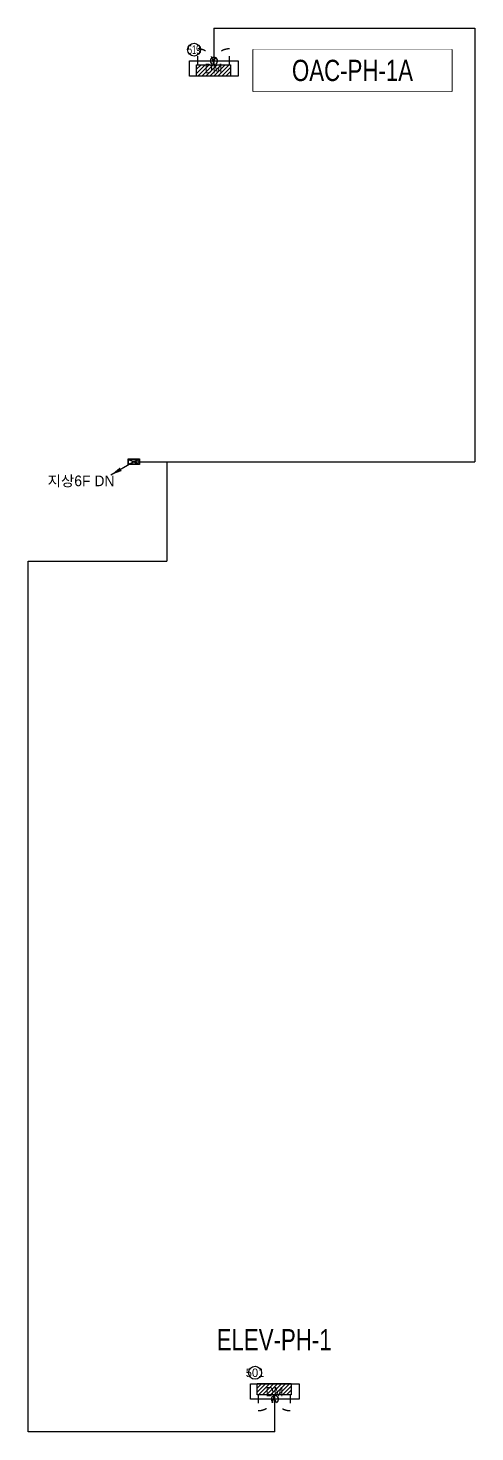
# Model space of a CAD drawing. Header units: millimetres. Extents: x 89450 to 753248, y -530175 to 1209785.
# Drawn here: x 93431 to 101321, y 1011349 to 1036101 of the extents above; entities that cross this region are included whole.
import ezdxf
from ezdxf.enums import TextEntityAlignment as Align

# ---------------------------------------------------------------- set-up
doc = ezdxf.new("R2010")
doc.units = ezdxf.units.MM
doc.header["$LTSCALE"] = 150
doc.linetypes.add('CONTINOUS', pattern=[0])
doc.linetypes.add('D1', pattern=[3, 1, -1, 1])
for name, color, linetype in [('------01 Distribution Panel', 3, 'Continuous'), ('------01 Motor Control Panel or Center', 4, 'Continuous'), ('-----29 Indicator', 1, 'Continuous'), ('-----99 EPMS CABLE DUCT', 4, 'Continuous'), ('-----99 EPMS CONDUIT', 4, 'Continuous'), ('-----99 EPMS DEVICE', 3, 'Continuous')]:
    doc.layers.add(name, color=color, linetype=linetype)
doc.styles.add('ELEC', font='')
doc.styles.get('ELEC').set_extended_font_data('Dotum')

# ---------------------------------------------------------------- blocks, each defined once
blk = doc.blocks.new('PNL3')
at = {"color": 161, "linetype": 'D1'}
for p, q in [((-200, 280), (-480, 280)), ((-200, -280), (-480, -280))]:
    blk.add_line(p, q, dxfattribs=at)
at = {"color": 161}
for p, q in [((-200, 276), (0, 76)), ((-153, 300), (0, 147)), ((-83, 300), (0, 217)), ((-200, 205), (0, 5)), ((-200, 135), (0, -65)), ((-200, 64), (0, -136)), ((-200, -7), (0, -207)), ((-200, -78), (0, -278)), ((-200, -148), (-48, -300)), ((-200, -219), (-119, -300))]:
    blk.add_line(p, q, dxfattribs=at)
blk.add_lwpolyline([(0, -300), (-200, -300), (-200, 300), (0, 300)], close=True, dxfattribs=at)
at = {"color": 161, "linetype": 'D1'}
for centre, start, end in [((-200, 280), 180, 270), ((-200, -280), 90, 180)]:
    blk.add_arc(centre, 280, start, end, dxfattribs=at)

msp = doc.modelspace()

# ---------------------------------------------------------------- linework, layer by layer
at = {"layer": '------01 Motor Control Panel or Center', "linetype": 'CONTINOUS', "elevation": 0}
msp.add_lwpolyline([(100911, 1035725), (100911, 1034985), (97407, 1034985), (97407, 1035725)], close=True, dxfattribs=at)
at = {"layer": '-----29 Indicator'}
msp.add_circle((96362, 1035721), 114, dxfattribs=at)
at = {"layer": '-----99 EPMS CABLE DUCT'}
for p, q in [((95297, 1028455), (94891, 1028221)), ((95207, 1028495), (95387, 1028415)), ((95207, 1028415), (95387, 1028495))]:
    msp.add_line(p, q, dxfattribs=at)
at = {"layer": '-----99 EPMS CABLE DUCT', "elevation": 0}
for points in [[(95197, 1028505), (95397, 1028505), (95397, 1028405), (95197, 1028405)], [(95207, 1028495), (95387, 1028495), (95387, 1028415), (95207, 1028415)]]:
    msp.add_lwpolyline(points, close=True, dxfattribs=at)
msp.add_lwpolyline([(95297, 1028455), (95880, 1028455), (95880, 1026700)], dxfattribs=at)
msp.add_lwpolyline([(94891, 1028221, 0, 70, 0), (95067, 1028322, 40, 40, 0)], format="xyseb", dxfattribs=at)
at = {"layer": '-----99 EPMS CABLE DUCT'}
msp.add_circle((95297, 1028455), 10, dxfattribs=at)
msp.add_circle((95297, 1028455), 10, dxfattribs=at)
at = {"layer": '-----99 EPMS CONDUIT'}
for p, q in [((96713, 1036101), (96713, 1035525)), ((96713, 1036101), (101321, 1036101)), ((101321, 1036101), (101321, 1028455)), ((95297, 1028455), (101321, 1028455)), ((97790, 1011349), (97790, 1011926))]:
    msp.add_line(p, q, dxfattribs=at)
for centre in [(96713, 1035525), (97790, 1011926)]:
    msp.add_arc(centre, 63.8, 300, 240, dxfattribs=at)
at = {"layer": '-----99 EPMS DEVICE', "color": 2, "elevation": 0}
for points in [[(97143, 1035255), (96283, 1035255), (96283, 1035525), (97143, 1035525)], [(98220, 1011926), (97360, 1011926), (97360, 1012196), (98220, 1012196)]]:
    msp.add_lwpolyline(points, close=True, dxfattribs=at)

# ---------------------------------------------------------------- block references
at = {"layer": '------01 Distribution Panel', "rotation": 89.99999999999993}
msp.add_blockref('PNL3', (97776, 1012205), dxfattribs=at)
at = {"layer": '------01 Motor Control Panel or Center', "rotation": 269.9999999999999}
msp.add_blockref('PNL3', (96707, 1035255), dxfattribs=at)

# ---------------------------------------------------------------- texts
at = {"layer": '-----29 Indicator', "style": 'ELEC', "width": 0.6}
msp.add_text('519', height=150, dxfattribs=at).set_placement((96362, 1035721), align=Align.MIDDLE_CENTER)
at = {"layer": '-----29 Indicator', "style": 'ELEC'}
msp.add_text('501', height=150, rotation=360, dxfattribs=at).set_placement((97439, 1012392), align=Align.MIDDLE_CENTER)
at = {"layer": '-----99 EPMS CABLE DUCT', "style": 'ELEC'}
msp.add_text('지상6F DN', height=187.7, dxfattribs=at).set_placement((93777, 1028024))
at = {"layer": '-----99 EPMS DEVICE', "color": 2, "style": 'ELEC', "width": 0.9}
for p in [(96703, 1035389), (97781, 1012060)]:
    msp.add_text('DM', height=168, dxfattribs=at).set_placement(p, align=Align.MIDDLE)

# ---------------------------------------------------------------- wipeouts: each hides what was drawn before it
msp.add_wipeout([(96024, 1013345), (99528, 1013345), (99528, 1012605), (96024, 1012605)]).dxf.layer = '------01 Distribution Panel'

# ---------------------------------------------------------------- next in the draw order: linework, layer by layer
at = {"layer": '-----29 Indicator'}
msp.add_circle((97439, 1012392), 114, dxfattribs=at)
at = {"layer": '-----99 EPMS CABLE DUCT', "elevation": 0}
msp.add_lwpolyline([(97790, 1011349), (93431, 1011349), (93431, 1026700), (95880, 1026700)], dxfattribs=at)

# ---------------------------------------------------------------- next in the draw order: texts
at = {"layer": '------01 Distribution Panel', "linetype": 'CONTINOUS', "style": 'ELEC', "width": 0.8}
msp.add_text('ELEV-PH-1', height=375, dxfattribs=at).set_placement((97776, 1012975), align=Align.MIDDLE)

# ---------------------------------------------------------------- next in the draw order: wipeouts: each hides what was drawn before it
at = {"color": 1}
msp.add_wipeout([(97407, 1035725), (100911, 1035725), (100911, 1034985), (97407, 1034985)], dxfattribs=at).dxf.layer = '------01 Motor Control Panel or Center'

# ---------------------------------------------------------------- next in the draw order: texts
at = {"layer": '------01 Motor Control Panel or Center', "linetype": 'CONTINOUS', "style": 'ELEC', "width": 0.8}
msp.add_text('OAC-PH-1A', height=375, dxfattribs=at).set_placement((99159, 1035355), align=Align.MIDDLE)

doc.saveas('drawing.dxf')
